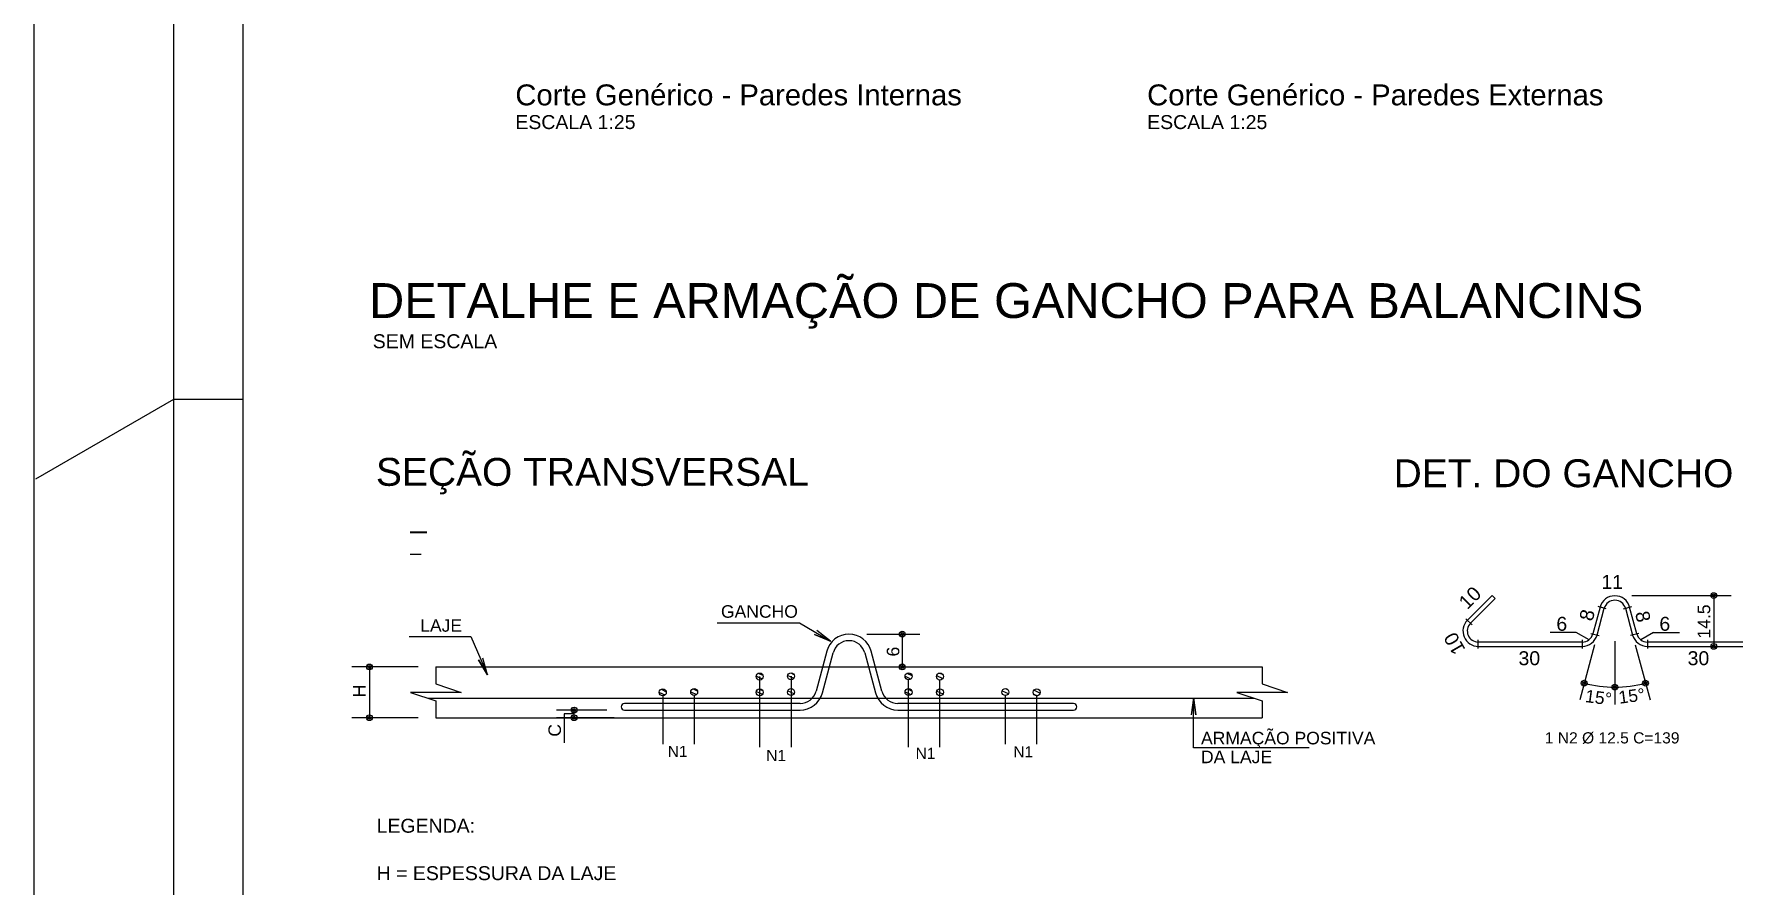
# Model space of a CAD drawing. Extents: x 0 to 119, y 0 to 84.
# Drawn here: x 0 to 24.37, y 22.74 to 34.94 of the extents above; entities that cross this region are included whole.
import ezdxf

# ---------------------------------------------------------------- set-up
doc = ezdxf.new("R2010")
doc.units = 0
doc.header["$MEASUREMENT"] = 0
for name, color, linetype in [('10', 252, 'CONTINUOUS'), ('12', 170, 'CONTINUOUS'), ('24', 7, 'CONTINUOUS'), ('3', 7, 'CONTINUOUS'), ('32', 250, 'CONTINUOUS'), ('34', 30, 'CONTINUOUS'), ('40', 7, 'CONTINUOUS'), ('7', 232, 'CONTINUOUS')]:
    doc.layers.add(name, color=color, linetype=linetype)
doc.styles.add('TQS_ARIAL', font='arial.ttf')

msp = doc.modelspace()

# ---------------------------------------------------------------- linework, layer by layer
at = {"layer": '10', "color": 252, "linetype": 'Continuous'}
for p, q in [((22.12116, 26.359439), (21.74831, 26.359439)), ((22.309561, 26.254441), (22.12116, 26.359439)), ((23.23217, 26.359439), (23.05181, 26.252943)), ((23.23217, 26.359439), (23.605019, 26.359439)), ((10.409415, 25.725969), (10.409415, 24.712012)), ((10.859505, 25.730127), (10.859505, 24.712012)), ((12.545111, 24.712012), (12.545111, 25.680127)), ((12.995202, 24.712012), (12.995202, 25.675969)), ((9.019969, 25.44932), (9.019969, 24.756611)), ((9.47006, 25.453478), (9.47006, 24.756611)), ((13.934557, 24.756611), (13.934557, 25.453478)), ((14.384647, 24.756611), (14.384647, 25.44932))]:
    msp.add_line(p, q, dxfattribs=at)
at = {"layer": '12', "color": 170, "linetype": 'Continuous'}
for p, q in [((20.915978, 26.887323), (20.562425, 26.533769)), ((20.606619, 26.489575), (20.960173, 26.843129)), ((20.960173, 26.843129), (20.915978, 26.887323)), ((22.464161, 26.720146), (22.361616, 26.337442)), ((22.421986, 26.321266), (22.524531, 26.70397)), ((22.553509, 26.696205), (22.435183, 26.727911)), ((22.79982, 26.696205), (22.918146, 26.727911)), ((22.828798, 26.70397), (22.931343, 26.321266)), ((22.991714, 26.337442), (22.889168, 26.720146)), ((20.627832, 26.468362), (20.541212, 26.554983)), ((22.332638, 26.345206), (22.450964, 26.313501)), ((23.020691, 26.345206), (22.902365, 26.313501)), ((11.371964, 26.087981), (11.218146, 25.513924)), ((12.163293, 25.513924), (12.009475, 26.087981)), ((20.717988, 26.128206), (20.717988, 26.250706)), ((22.209482, 26.220706), (20.717988, 26.220706)), ((20.717988, 26.158206), (22.209482, 26.158206)), ((22.209482, 26.250706), (22.209482, 26.128206)), ((23.143847, 26.250706), (23.143847, 26.128206)), ((24.635341, 26.220706), (23.143847, 26.220706)), ((23.143847, 26.158206), (24.635341, 26.158206)), ((11.308702, 25.48966), (11.46252, 26.063716)), ((11.91892, 26.063716), (12.072738, 25.48966)), ((5.647458, 25.416148), (17.502535, 25.416148)), ((10.989946, 25.33882), (8.469581, 25.33882)), ((8.469581, 25.24507), (10.989946, 25.24507)), ((14.911859, 25.33882), (12.391493, 25.33882)), ((12.391493, 25.24507), (14.911859, 25.24507))]:
    msp.add_line(p, q, dxfattribs=at)
for centre, radius, start, end in [((22.676665, 26.663206), 0.22, 15, 165), ((22.676665, 26.663206), 0.1575, 15, 165), ((11.69072, 26.00257), 0.33, 15, 165), ((20.717988, 26.378206), 0.22, 135, 270), ((20.717988, 26.378206), 0.1575, 135, 270), ((22.209482, 26.378206), 0.1575, 270, 345), ((23.143847, 26.378206), 0.1575, 195, 270), ((11.69072, 26.00257), 0.23625, 15, 165), ((22.209482, 26.378206), 0.22, 270, 345), ((23.143847, 26.378206), 0.22, 195, 270), ((10.989946, 25.57507), 0.23625, 270, 345), ((10.989946, 25.57507), 0.33, 270, 345), ((12.391493, 25.57507), 0.33, 195, 270), ((12.391493, 25.57507), 0.23625, 195, 270), ((8.469581, 25.291945), 0.046875, 90, 270), ((14.911859, 25.291945), 0.046875, 270, 90)]:
    msp.add_arc(centre, radius, start, end, dxfattribs=at)
at = {"layer": '3', "color": 7, "linetype": 'Continuous'}
for p, q in [((5.763181, 25.86257), (17.618258, 25.86257)), ((5.763181, 25.135076), (17.618258, 25.135076))]:
    msp.add_line(p, q, dxfattribs=at)
for points in [[(5.763181, 25.86257), (5.763181, 25.620072), (6.126928, 25.498823), (5.399434, 25.498823), (5.763181, 25.377574), (5.763181, 25.135076)], [(17.618258, 25.86257), (17.618258, 25.620072), (17.982005, 25.498823), (17.254511, 25.498823), (17.618258, 25.377574), (17.618258, 25.135076)]]:
    msp.add_lwpolyline(points, dxfattribs=at)
at = {"layer": '32', "color": 250, "linetype": 'Continuous'}
for p, q in [((22.669973, 26.886621), (22.669973, 26.886621)), ((22.919973, 26.886621), (24.345542, 26.886621)), ((24.095542, 26.886621), (24.095542, 26.158206)), ((11.695119, 26.334103), (11.695119, 26.334103)), ((11.945119, 26.334103), (12.70542, 26.334103)), ((12.45542, 26.334103), (12.45542, 25.86257)), ((22.384631, 26.181857), (22.172311, 25.389465)), ((22.676665, 26.233487), (22.676665, 25.323066)), ((22.968698, 26.181857), (23.181018, 25.389465)), ((23.143847, 26.158206), (23.143847, 26.158206)), ((23.393847, 26.158206), (24.345542, 26.158206)), ((5.513181, 25.86257), (4.561743, 25.86257)), ((4.811743, 25.86257), (4.811743, 25.135076)), ((5.763181, 25.86257), (5.763181, 25.86257)), ((11.702308, 25.86257), (11.702308, 25.86257)), ((11.952308, 25.86257), (12.70542, 25.86257)), ((5.513181, 25.135076), (4.561743, 25.135076)), ((5.763181, 25.135076), (5.763181, 25.135076)), ((8.219581, 25.24507), (7.497337, 25.24507)), ((8.323782, 25.135076), (7.497337, 25.135076)), ((7.747337, 25.190073), (7.602965, 25.190073)), ((7.602965, 25.190073), (7.602965, 24.774202)), ((7.747337, 25.135076), (7.747337, 25.24507)), ((8.469581, 25.24507), (8.469581, 25.24507)), ((8.573782, 25.135076), (8.573782, 25.135076))]:
    msp.add_line(p, q, dxfattribs=at)
for points in [[(9.800504, 26.495966), (10.980717, 26.495966), (11.425877, 26.232504), (11.195954, 26.330663), (11.425877, 26.232504), (11.229194, 26.386827)], [(5.3835, 26.301845), (6.267214, 26.301845), (6.506725, 25.748491), (6.378323, 25.962997), (6.506725, 25.748491), (6.438216, 25.988921)], [(18.293125, 24.703431), (16.633064, 24.703431), (16.633064, 25.421965), (16.665696, 25.174104), (16.633064, 25.421965), (16.600433, 25.174104)]]:
    msp.add_lwpolyline(points, dxfattribs=at)
for centre, radius in [((24.095542, 26.886621), 0.041625), ((24.095542, 26.886621), 0.02075), ((12.45542, 26.334103), 0.041625), ((12.45542, 26.334103), 0.02075), ((24.095542, 26.158206), 0.041625), ((24.095542, 26.158206), 0.02075), ((4.811743, 25.86257), 0.041625), ((4.811743, 25.86257), 0.02075), ((12.45542, 25.86257), 0.041625), ((12.45542, 25.86257), 0.02075), ((22.237016, 25.630947), 0.041625), ((22.237016, 25.630947), 0.02075), ((22.676665, 25.573066), 0.041625), ((22.676665, 25.573066), 0.02075), ((23.116314, 25.630947), 0.041625), ((23.116314, 25.630947), 0.02075), ((4.811743, 25.135076), 0.041625), ((4.811743, 25.135076), 0.02075), ((7.747337, 25.24507), 0.041625), ((7.747337, 25.135076), 0.041625), ((7.747337, 25.24507), 0.02075), ((7.747337, 25.135076), 0.02075)]:
    msp.add_circle(centre, radius, dxfattribs=at)
for start, end in [(255, 270), (270, 285)]:
    msp.add_arc((22.676665, 27.271739), 1.698673, start, end, dxfattribs=at)
at = {"layer": '34', "color": 30, "linetype": 'Continuous'}
for p, q in [((10.36243, 25.731488), (10.445694, 25.692661)), ((10.395517, 25.771228), (10.452636, 25.744593)), ((10.812521, 25.742283), (10.899215, 25.701856)), ((10.855935, 25.777207), (10.899817, 25.756744)), ((12.498127, 25.728636), (12.574674, 25.692942)), ((12.520111, 25.773429), (12.591406, 25.740308)), ((12.948217, 25.739431), (13.035319, 25.698815)), ((12.993665, 25.773407), (13.034941, 25.75416)), ((8.972985, 25.496695), (9.048445, 25.461507)), ((8.994969, 25.542621), (9.066761, 25.508135)), ((9.423075, 25.507489), (9.504894, 25.469337)), ((9.453816, 25.548324), (9.513942, 25.520286)), ((10.36243, 25.510812), (10.448919, 25.470482)), ((10.404812, 25.546218), (10.450018, 25.525138)), ((10.812521, 25.520579), (10.901074, 25.480314)), ((10.86523, 25.552197), (10.885304, 25.542837)), ((12.498127, 25.507961), (12.580397, 25.469597)), ((12.529601, 25.548453), (12.588787, 25.520854)), ((12.949625, 25.518099), (13.037177, 25.477273)), ((13.888476, 25.521657), (13.976272, 25.480717)), ((13.941015, 25.552327), (13.956112, 25.545287)), ((14.343886, 25.474802), (14.394927, 25.451002)), ((14.347585, 25.528246), (14.431016, 25.489342))]:
    msp.add_line(p, q, dxfattribs=at)
for centre in [(10.409415, 25.725969), (10.859505, 25.730127), (12.545111, 25.730127), (12.995202, 25.725969), (9.019969, 25.49932), (9.47006, 25.503478), (10.409415, 25.49932), (10.859505, 25.503478), (12.545111, 25.503478), (12.995202, 25.49932), (13.934557, 25.503478), (14.384647, 25.49932)]:
    msp.add_circle(centre, 0.05, dxfattribs=at)
at = {"layer": '40', "linetype": 'Continuous'}
for p, q in [((0, 84.100001), (0, 0)), ((2, 84.100001), (2, 0)), ((2, 29.699799), (0.021088, 28.55727)), ((3, 29.699799), (2, 29.699799)), ((3, 29.699799), (2, 29.699799))]:
    msp.add_line(p, q, dxfattribs=at)
at = {"layer": '7', "color": 232, "linetype": 'Continuous'}
msp.add_line((3, 0.999999), (3, 83.100001), dxfattribs=at)

# ---------------------------------------------------------------- texts
at = {"layer": '10', "color": 252, "linetype": 'Continuous', "style": 'TQS_ARIAL'}
for s, p in [('11', (22.483588, 26.983206)), ('6', (21.837808, 26.381837)), ('6', (23.315521, 26.381837)), ('30', (21.294487, 25.888581)), ('30', (23.720345, 25.888581))]:
    msp.add_text(s, height=0.2, dxfattribs=at).set_placement(p)
for s, rotation, p in [('10', 45, (20.558898, 26.675821)), ('8', 77.65228, (22.358968, 26.509864)), ('8', 282.34772, (22.965849, 26.640113)), ('10', 120, (20.540213, 26.113017))]:
    msp.add_text(s, height=0.2, rotation=rotation, dxfattribs=at).set_placement(p)
at = {"layer": '24', "color": 7, "linetype": 'Continuous', "style": 'TQS_ARIAL'}
for s, height, p in [('Corte Genérico - Paredes Internas', 0.3, (6.905012, 33.917345)), ('Corte Genérico - Paredes Externas', 0.3, (15.967791, 33.917345)), ('ESCALA 1:25', 0.2, (6.905012, 33.577345)), ('ESCALA 1:25', 0.2, (15.967791, 33.577345))]:
    msp.add_text(s, height=height, dxfattribs=at).set_placement(p)
at = {"layer": '3', "color": 7, "linetype": 'Continuous', "style": 'TQS_ARIAL'}
for s, height, p in [('DETALHE E ARMAÇÃO DE GANCHO PARA BALANCINS ', 0.5, (4.806823, 30.867572)), ('SEM ESCALA', 0.2, (4.859432, 30.434533)), ('SEÇÃO TRANSVERSAL', 0.4, (4.905306, 28.460953)), ('DET. DO GANCHO', 0.4, (19.503685, 28.441267)), ('_', 0.3, (5.398006, 27.865266)), ('_', 0.2, (5.398006, 27.525266)), ('1 N2 %%c 12.5 C=139', 0.16, (21.672001, 24.766171)), ('LEGENDA:', 0.2, (4.914946, 23.485752)), ('H = ESPESSURA DA LAJE', 0.2, (4.914946, 22.805752))]:
    msp.add_text(s, height=height, dxfattribs=at).set_placement(p)
at = {"layer": '32', "color": 250, "linetype": 'Continuous', "style": 'TQS_ARIAL'}
for s, height, p in [('GANCHO', 0.18, (9.854188, 26.568646)), ('LAJE', 0.18, (5.540421, 26.367917)), ('ARMAÇÃO POSITIVA', 0.18, (16.740431, 24.752985)), ('N1', 0.16, (9.08996, 24.571701)), ('N1', 0.16, (10.503195, 24.51295)), ('N1', 0.16, (12.64581, 24.544474)), ('N1', 0.16, (14.047606, 24.566558)), ('DA LAJE', 0.18, (16.740431, 24.482985))]:
    msp.add_text(s, height=height, dxfattribs=at).set_placement(p)
for s, rotation, p in [('14.5', 90, (24.045455, 26.270159)), ('6', 90, (12.412594, 26.013167)), ('H', 90, (4.757743, 25.426823)), ('15%%d', 352.5, (22.242313, 25.360776)), ('15%%d', 7.5, (22.741684, 25.334505)), ('C', 90, (7.559468, 24.863174))]:
    msp.add_text(s, height=0.18, rotation=rotation, dxfattribs=at).set_placement(p)

doc.saveas('drawing.dxf')
